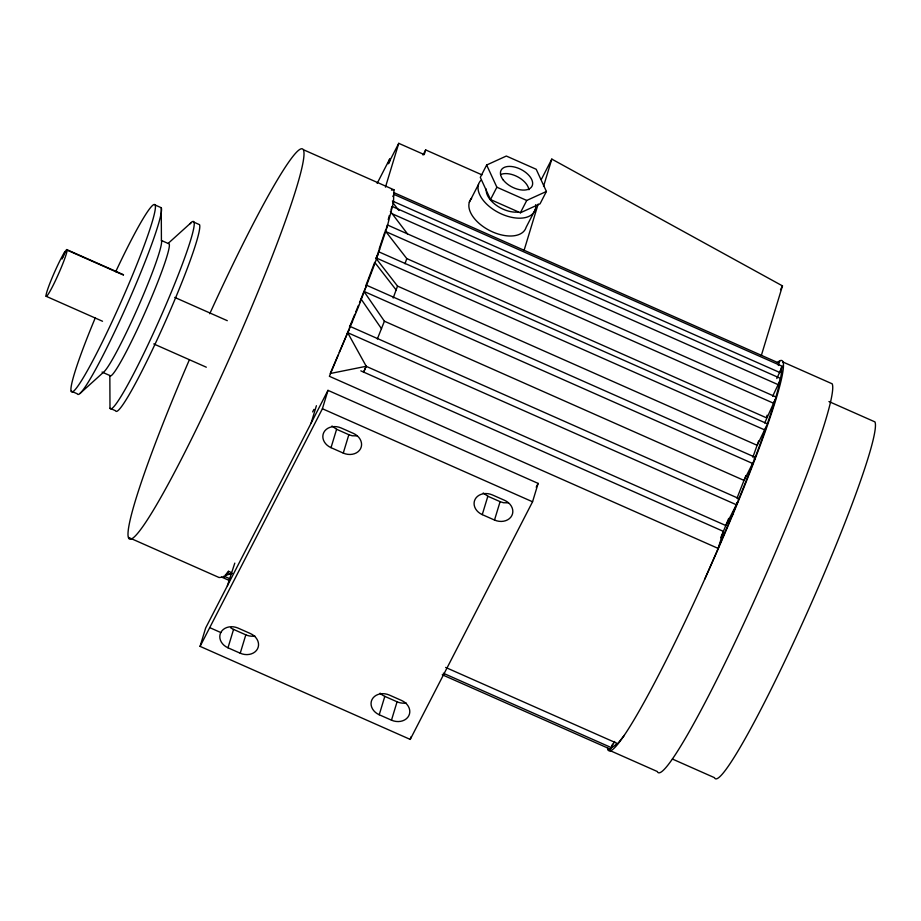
<?xml version="1.0" encoding="UTF-8"?>
<svg xmlns="http://www.w3.org/2000/svg" width="921" height="921" viewBox="0 0 921 921"><rect width="100%" height="100%" fill="white"/><g stroke="black" fill="none" stroke-linecap="round" stroke-linejoin="round"><path stroke-width="1.38" d="M349.462 327.243L350.107 326.437L349.393 328.774M366.074 285.464L366.017 286.65M387.384 225.023L386.371 228.339M391.839 206.753L391.057 209.792M303.596 149.801L393.992 189.818L393.451 202.459L386.981 227.441L375.031 263.072L358.419 306.923L329.384 376.298L718.196 548.432L704.772 579.102M614.606 741.474L610.381 749.199L610.761 747.737M350.107 326.437L738.918 498.572L737.802 501.887L725.783 525.523L366.132 366.305L330.236 373.512L338.099 355.057M366.397 285.176L755.22 457.311L754.506 459.66L744.053 480.428L384.402 321.21L363.933 291.393L359.489 302.825M765.742 427.735L765.04 430.072L376.217 257.949L378.577 251.732L767.492 423.856L757.189 445.327L397.527 286.109L376.01 258.352M387.488 225.012L776.311 397.147L764.683 422.981M394.188 192.754L779.062 363.15L778.349 365.487M392.173 206.465L780.985 378.6L772.65 396.237M393.543 194.204L782.355 366.339L776.817 378.531M388.236 219.659L389.307 215.526M767.078 415.221L766.422 417.8L406.76 258.571L385.243 230.826M200.076 646.369L205.659 627.984L327.991 390.354L538.14 483.398L532.557 501.784L410.225 739.413L200.076 646.369L322.408 408.74L327.991 390.354M227.372 585.802L234.797 563.122M209.723 627.627L220.798 632.531A13.447 11.006 16.9 0 1 238.113 628.11L250.362 633.533A13.447 11.006 16.9 0 1 257.546 648.798A13.447 11.006 16.9 0 1 240.231 653.219L227.982 647.797L233.566 629.411A13.447 11.006 16.9 0 1 230.572 627.673M389.157 162.879L390.228 159.368L389.641 159.103L388.225 163.788L398.758 143.331L424.224 154.601L425.652 149.916L481.971 174.852M240.231 653.219L245.815 634.834A13.447 11.006 16.9 0 0 254.875 636.02M311.102 423.165L316.398 405.712M385.45 187.147L398.758 143.331M331.019 447.664A13.447 11.006 16.9 0 1 323.835 432.398A13.447 11.006 16.9 0 1 341.15 427.977L353.399 433.4A13.447 11.006 16.9 0 1 360.572 448.665A13.447 11.006 16.9 0 1 343.257 453.086L331.019 447.664L336.602 429.278L331.974 426.009M343.257 453.086L348.852 434.7L336.602 429.278M379.233 714.754A13.447 11.006 16.9 0 1 372.049 699.488A13.447 11.006 16.9 0 1 389.364 695.067L401.614 700.49A13.447 11.006 16.9 0 1 408.797 715.755A13.447 11.006 16.9 0 1 391.483 720.176L379.233 714.754L384.817 696.368A13.447 11.006 16.9 0 1 380.12 693.156M524.049 250.466L538.14 204.105M543.528 186.376L551.806 159.103L782.482 285.89L761.356 355.425M391.483 720.176L397.066 701.79A13.447 11.006 16.9 0 0 406.126 702.976M410.225 739.413L411.019 736.788M482.259 514.62A13.447 11.006 16.9 0 1 475.086 499.355A13.447 11.006 16.9 0 1 492.401 494.934L504.65 500.356A13.447 11.006 16.9 0 1 511.823 515.622A13.447 11.006 16.9 0 1 494.508 520.043L482.259 514.62L487.854 496.235L483.226 492.977M494.508 520.043L500.103 501.657L487.854 496.235M612.488 744.156L611.417 747.668L443.289 673.228M718.196 548.432L723.388 531.371L728.695 518.419M737.168 502.44L736.455 504.789L347.643 332.654L347.252 333.379M780.962 369.045L779.903 372.556L392.392 201.008M779.949 380.131L778.521 384.817L392.196 213.787M774.918 399.852L773.847 403.363L385.841 231.597M379.164 248.958L384.805 232.115M393.186 298.013L397.527 286.109M405.021 263.751L406.76 258.571M758.662 440.929L752.848 457.23M392.83 196.541L393.163 195.666M366.144 284.854L374.686 262.301L396.203 290.046M377.345 338.986L384.402 321.21M745.895 475.581L736.996 498.203M354.781 314.291L349.543 327.036L352.582 321.141M355.817 311.747L358.442 305.369M365.683 287.525L364.382 290.506M339.216 352.421L348.99 329.753M366.132 366.305L363.542 372.395L366.19 366.19L347.643 332.654L348.691 330.627M385.473 230.342L385.934 229.352M377.161 183.371L389.641 159.103M423.015 155.027L425.652 149.916M378.439 251.721L379.59 249.464M376.217 257.949L377.748 254.979M312.645 411.917L313.946 409.385M486.656 165.02L480.302 177.362L490.513 199.558L520.388 212.786L540.063 203.806L546.406 191.464L536.206 169.268L506.331 156.04L486.656 165.02L496.868 187.216L526.743 200.444L546.406 191.464M469.33 202.229L478.506 184.419M490.513 199.558L496.868 187.216M520.388 212.786L526.743 200.444M541.318 179.491L551.806 159.103M535.274 209.551L526.098 227.36A31.153 17.672 27.2 0 1 488.855 230.112A31.153 17.672 27.2 0 1 471.644 198.234M536.195 487.186L538.14 483.398M780.513 289.712L782.482 285.89M779.235 362.333L779.719 361.389M781.319 367.87L782.355 366.339M754.172 458.854L754.564 458.117M738.274 499.378L738.918 498.572M228.535 571.101L225.403 575.118L231.01 573.967M624.346 735.338L617.715 743.615L445.637 667.426M168.405 243.179L191.338 222.468M79.92 393.543L103.9 371.888A72.425 6.136 -66.1 0 0 138.783 305.53A72.425 6.136 -66.1 0 0 161.417 240.485L161.267 207.732L155.2 205.038M225.426 574.865L232.311 573.484M357.175 435.886L352.19 435.771L348.852 434.7M508.427 502.854L503.442 502.728L500.103 501.657M391.46 190.094L393.992 189.818M221.57 577.064L229.456 580.552M782.815 361.953L832.193 383.815A213.373 18.086 -66.1 0 1 754.149 600.964A213.373 18.086 -66.1 0 1 657.306 771.522L607.929 749.659M828.935 401.533L874.95 421.899A195.805 16.601 -66.1 0 1 803.342 621.168A195.805 16.601 -66.1 0 1 714.466 777.669L672.399 759.042M363.933 291.393L752.756 463.528M193.928 222.18L199.535 224.666A102.415 8.68 -66.1 0 1 162.073 328.901A102.415 8.68 -66.1 0 1 115.586 410.766L109.99 408.279L109.841 375.526A72.425 6.136 -66.1 0 0 142.709 317.63A72.425 6.136 -66.1 0 0 169.199 243.927L161.417 240.485M360.836 370.864L723.388 531.371A188.494 15.979 -66.1 0 1 720.671 537.726M67.037 249.729L123.518 274.734M174.748 297.414L227.291 320.681M67.682 250.374L123.414 275.045M322.408 408.74L532.557 501.784M46.05 296.251L102.53 321.256M153.761 343.936L206.304 367.203M102.058 372.084L109.841 375.526M71.262 391.137L77.329 393.82A102.415 8.68 -66.1 0 0 123.817 311.954A102.415 8.68 -66.1 0 0 161.267 207.732M231.528 572.643L228.903 571.481L224.517 576.949L219.106 577.525L128.71 537.507M223.918 576.109L229.179 578.434M442.253 674.759L610.381 749.199M233.566 629.411L245.815 634.834M384.817 696.368L397.066 701.79M392.818 202.666L398.908 210.495M390.377 211.393L407.485 233.876M361.055 299.003L381.524 328.785M733.012 511.685L733.427 514.471M732.632 511.788L732.794 514.643M227.982 647.797A13.447 11.006 16.9 0 1 220.798 632.531M535.642 204.704A31.153 17.672 27.2 0 1 501.692 214.086A31.153 17.672 27.2 0 1 480.808 180.424M500.564 174.576A17.395 9.866 27.2 0 1 517.775 176.878A17.395 9.866 27.2 0 1 528.896 189.738M518.615 212.003A22.288 12.641 27.2 0 1 496.442 205.406A22.288 12.641 27.2 0 1 486.323 189.093M115.701 271.73A102.415 8.68 -66.1 0 1 151.861 223.043A102.415 8.68 -66.1 0 1 83.776 376.908A102.415 8.68 -66.1 0 1 95.197 318.056M189.864 223.964A102.415 8.68 -66.1 0 1 163.685 310.101A102.415 8.68 -66.1 0 1 109.99 408.279M209.746 313.739A213.373 18.086 -66.1 0 1 298.082 182.37A213.373 18.086 -66.1 0 1 152.023 512.41A213.373 18.086 -66.1 0 1 189.427 359.662M777.393 362.529A213.373 18.086 -66.1 0 1 713.625 559.254A213.373 18.086 -66.1 0 1 607.526 747.99M781.515 367.341A209.251 17.741 -66.1 0 1 776.127 396.214M775.217 399.346A209.251 17.741 -66.1 0 1 767.619 423.027M766.157 427.263A209.251 17.741 -66.1 0 1 754.368 459.567M753.332 462.296A209.251 17.741 -66.1 0 1 738.573 499.596M737.514 502.198A209.251 17.741 -66.1 0 1 718.587 547.016M616.345 743.995A209.251 17.741 -66.1 0 1 611.556 747.265M65.069 251.445L61.983 258.974L66.381 249.798A25.604 2.176 -66.1 0 1 55.836 279.788A25.604 2.176 -66.1 0 1 47.305 290.449A25.604 2.176 -66.1 0 1 65.069 251.445M503.28 180.032A17.395 9.866 27.2 0 0 531.095 187.493A17.395 9.866 27.2 0 0 515.23 167.208A17.395 9.866 27.2 0 0 503.28 180.032"/></g></svg>
